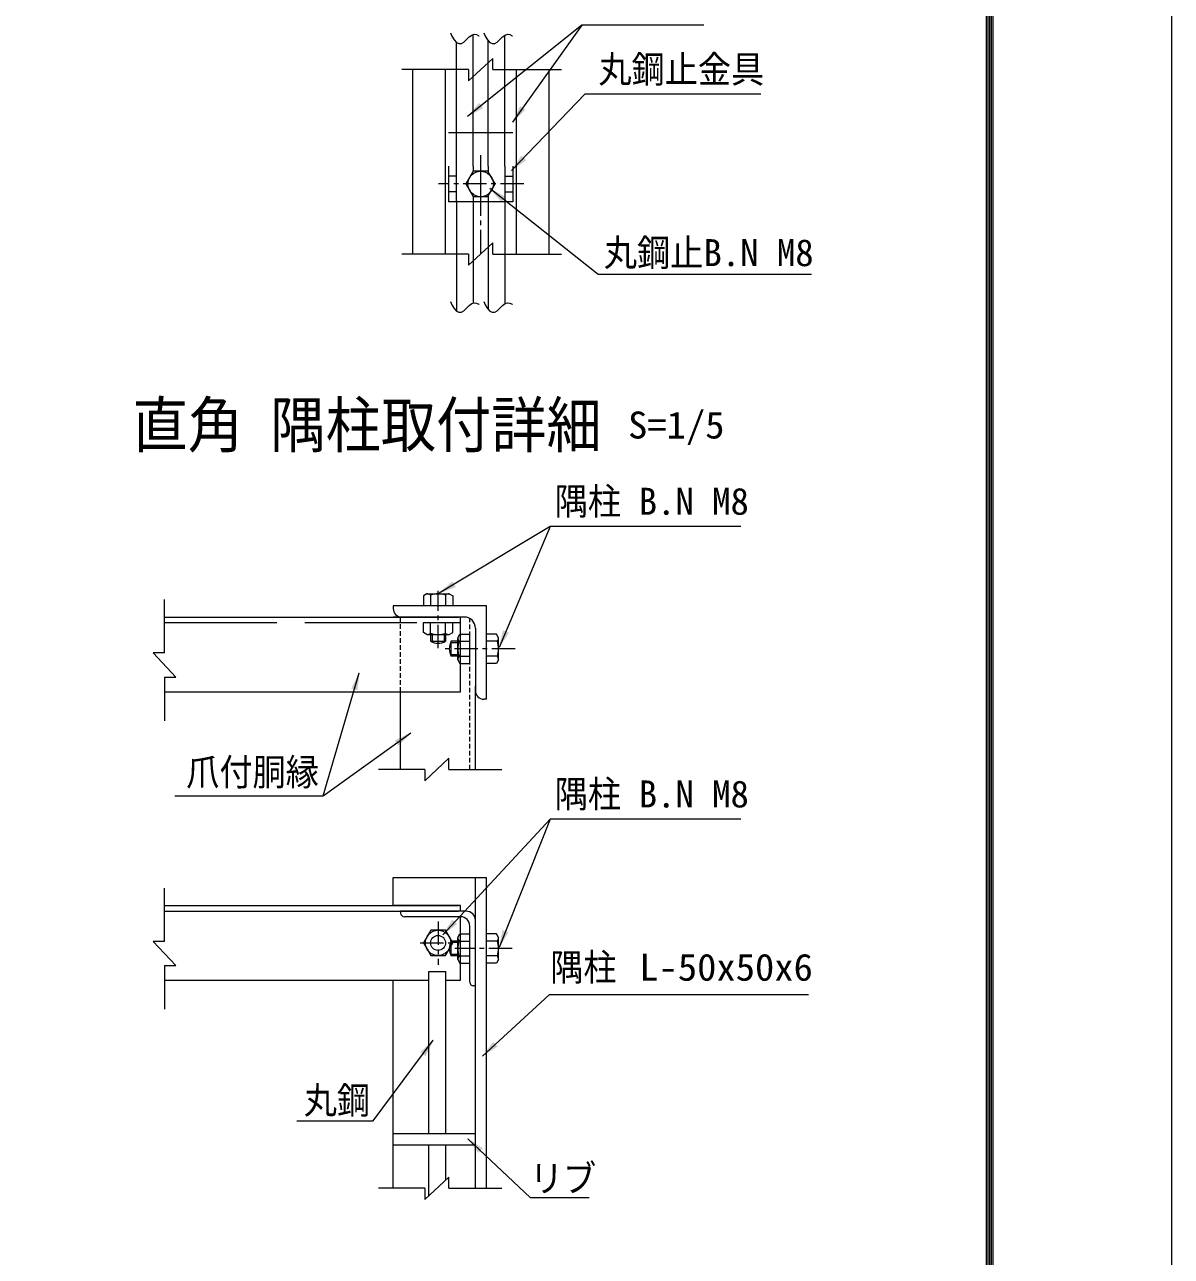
# Model space of a CAD drawing. Units: millimetres, scale not verified, with parts at other scales. Extents: x -4455 to 4455, y -3150 to 3150.
# Drawn here: x 2615 to 4455, y -1014 to 964 of the extents above; entities that cross this region are included whole.
import ezdxf
from ezdxf.enums import TextEntityAlignment as Align

# ---------------------------------------------------------------- set-up
doc = ezdxf.new("R2010")
doc.units = ezdxf.units.MM
doc.header["$LTSCALE"] = 30
for name, pattern in [('DASHED', [7.5, 6, -1.5]), ('USER1', [2, 1.25, -0.25, 0.25, -0.25]), ('USER2', [0.375, 0.25, -0.125]), ('USER3', [4.7625, 3.175, -1.5875])]:
    doc.linetypes.add(name, pattern=pattern)
for name, color, linetype, lineweight in [('0-9_0', 7, 'Continuous', 9), ('0-C_7詳細', 7, 'Continuous', 18), ('0-D_D-TTL', 7, 'Continuous', 9)]:
    doc.layers.add(name, color=color, linetype=linetype, lineweight=lineweight)
doc.styles.add('ＭＳ ゴシック', font='')
doc.styles.get('ＭＳ ゴシック').set_extended_font_data('MS Gothic')

# ---------------------------------------------------------------- blocks, each defined once
blk = doc.blocks.new('50X6')
at = {"layer": '0-9_0'}
for p, q in [((0, 1500), (45, 1500)), ((0, 1500), (0, 0)), ((180, 360), (180, 1365)), ((0, 0), (1500, 0)), ((360, 180), (1365, 180)), ((1500, 0), (1500, 45))]:
    blk.add_line(p, q, dxfattribs=at)
for centre, radius, start, end in [((45, 1365), 135, 0, 90), ((360, 360), 180, 180, 270.0001), ((1365, 45), 135, 0, 90.0001)]:
    blk.add_arc(centre, radius, start, end, dxfattribs=at)

msp = doc.modelspace()

# ---------------------------------------------------------------- linework, layer by layer
at = {"layer": '0-C_7詳細', "color": 1}
for p, q in [((3508.77, 962.88), (3397.56, 806.9)), ((3268.43, -15.74), (3268.43, -27.61)), ((3287.63, -15.74), (3287.63, -27.61)), ((3309.83, -28.94), (3297.96, -28.94)), ((3309.83, -48.14), (3297.96, -48.14)), ((3309.83, -510.15), (3297.96, -510.15)), ((3309.83, -529.35), (3297.96, -529.35))]:
    msp.add_line(p, q, dxfattribs=at)
at = {"layer": '0-C_7詳細', "lineweight": 9}
for p, q in [((3307.39, 736.24), (3307.39, 935.18)), ((3334.39, 736.24), (3334.39, 947.56)), ((3358.29, 736.24), (3358.29, 937.95)), ((3385.29, 736.24), (3385.29, 946.56)), ((3236.84, 891.42), (3236.84, 595.29)), ((3289.34, 891.42), (3289.34, 595.29)), ((3403.34, 891.42), (3403.34, 595.29)), ((3455.84, 891.42), (3455.84, 595.29)), ((3397.94, 789.68), (3294.74, 789.68)), ((3294.74, 736.24), (3294.74, 679.24)), ((3397.94, 736.24), (3397.94, 679.24)), ((3397.94, 679.24), (3294.74, 679.24)), ((3307.39, 679.24), (3307.39, 503.93)), ((3334.39, 679.24), (3334.39, 516.31)), ((3358.29, 679.24), (3358.29, 506.7)), ((3385.29, 679.24), (3385.29, 515.31)), ((3458.13, 157.92), (3376.01, -36.7)), ((3260.27, 49.66), (3254.51, 46.33)), ((3254.51, 46.33), (3254.51, 30.46)), ((3260.27, 49.66), (3295.79, 49.66)), ((3266.03, 47.6), (3266.03, 30.46)), ((3290.03, 47.6), (3290.03, 30.46)), ((3295.79, 49.66), (3301.55, 46.33)), ((3301.55, 46.33), (3301.55, 30.46)), ((2839.11, 12.46), (3311.03, 12.46)), ((3314.03, 12.46), (3206.03, 12.46)), ((3254.51, 3.46), (3301.55, 3.46)), ((3254.51, -12.41), (3254.51, 3.46)), ((3266.03, -13.68), (3266.03, 3.46)), ((3290.03, -13.68), (3290.03, 3.46)), ((3314.03, -107.54), (3314.03, 12.46)), ((3260.27, -15.74), (3254.51, -12.41)), ((3260.27, -15.74), (3295.79, -15.74)), ((3266.03, -15.74), (3266.03, -26.4)), ((3290.03, -15.74), (3290.03, -26.4)), ((3329.03, -62.06), (3329.03, -15.02)), ((3371.9, -15.02), (3356.03, -15.02)), ((3356.03, -62.06), (3356.03, -15.02)), ((3375.23, -20.78), (3371.9, -15.02)), ((3266.03, -26.4), (3290.03, -26.4)), ((3299.17, -50.54), (3299.17, -26.54)), ((3309.83, -26.54), (3299.17, -26.54)), ((3309.83, -56.3), (3309.83, -20.78)), ((3311.89, -26.54), (3329.03, -26.54)), ((3373.17, -26.54), (3356.03, -26.54)), ((3375.23, -56.3), (3375.23, -20.78)), ((3309.83, -50.54), (3299.17, -50.54)), ((3309.83, -56.3), (3313.16, -62.06)), ((3311.89, -50.54), (3329.03, -50.54)), ((3373.17, -50.54), (3356.03, -50.54)), ((3375.23, -56.3), (3371.9, -62.06)), ((3313.16, -62.06), (3329.03, -62.06)), ((3371.9, -62.06), (3356.03, -62.06)), ((3338.03, -232.27), (3338.03, -98.54)), ((2839.11, -107.54), (3314.03, -107.54)), ((3218.03, -232.27), (3218.03, -107.54)), ((3093.82, -274.78), (3234.35, -173.53)), ((3458.13, -311.97), (3375.97, -517.89)), ((3206.03, -450.75), (3206.03, -405.75)), ((3206.03, -405.75), (3356.03, -405.75)), ((3338.03, -904.6), (3338.03, -405.75)), ((3356.03, -904.6), (3356.03, -405.75)), ((2839.11, -450.75), (3311.03, -450.75)), ((3314.03, -450.75), (3206.03, -450.75)), ((3228.53, -450.75), (3228.83, -450.75)), ((3314.03, -459.75), (3314.03, -450.75)), ((2839.11, -459.75), (3311.03, -459.75)), ((3323.03, -459.75), (3218.03, -459.75)), ((3218.03, -459.75), (3218.03, -462.75)), ((3314.03, -468.75), (3224.03, -468.75)), ((3314.03, -570.75), (3314.03, -468.75)), ((3329.03, -573.75), (3329.03, -483.75)), ((3338.03, -579.75), (3338.03, -474.75)), ((3299.17, -531.75), (3299.17, -507.75)), ((3309.83, -507.75), (3299.17, -507.75)), ((3309.83, -537.51), (3309.83, -501.99)), ((3311.89, -507.75), (3329.03, -507.75)), ((3329.03, -543.27), (3329.03, -496.23)), ((3371.9, -496.23), (3356.03, -496.23)), ((3356.03, -543.27), (3356.03, -496.23)), ((3373.17, -507.75), (3356.03, -507.75)), ((3375.23, -501.99), (3371.9, -496.23)), ((3375.23, -537.51), (3375.23, -501.99)), ((3309.83, -531.75), (3299.17, -531.75)), ((3311.89, -531.75), (3329.03, -531.75)), ((3373.17, -531.75), (3356.03, -531.75)), ((3309.83, -537.51), (3313.16, -543.27)), ((3313.16, -543.27), (3329.03, -543.27)), ((3371.9, -543.27), (3356.03, -543.27)), ((3375.23, -537.51), (3371.9, -543.27)), ((2839.11, -570.75), (3263.34, -570.75)), ((3206.03, -904.6), (3206.03, -570.75)), ((3263.34, -817.23), (3263.34, -556.81)), ((3263.34, -556.81), (3290.34, -556.81)), ((3290.34, -817.23), (3290.34, -556.81)), ((3290.34, -570.75), (3314.03, -570.75)), ((3338.03, -579.75), (3335.03, -579.75)), ((3338.03, -817.23), (3206.03, -817.23)), ((3338.03, -835.23), (3206.03, -835.23)), ((3263.34, -916.44), (3263.34, -835.23)), ((3290.34, -891.37), (3290.34, -835.23))]:
    msp.add_line(p, q, dxfattribs=at)
at = {"layer": '0-C_7詳細', "color": 4}
for p, q in [((3326.95, 891.42), (3219.76, 891.42)), ((3326.95, 873.42), (3365.72, 909.42)), ((3326.95, 891.42), (3326.95, 873.42)), ((3365.72, 891.42), (3365.72, 909.42)), ((3365.72, 891.42), (3475.92, 891.42)), ((3326.95, 577.29), (3365.72, 613.29)), ((3365.72, 595.29), (3365.72, 613.29)), ((3326.95, 595.29), (3219.76, 595.29)), ((3326.95, 595.29), (3326.95, 577.29)), ((3365.72, 595.29), (3475.92, 595.29)), ((2839.11, -45.1), (2839.11, 40.48)), ((2821.11, -45.1), (2857.11, -83.87)), ((2839.11, -45.1), (2821.11, -45.1)), ((2839.11, -83.87), (2839.11, -154.07)), ((2839.11, -83.87), (2857.11, -83.87)), ((3256.71, -250.27), (3295.48, -214.27)), ((3295.48, -232.27), (3295.48, -214.27)), ((3256.71, -232.27), (3182.49, -232.27)), ((3256.71, -232.27), (3256.71, -250.27)), ((3295.48, -232.27), (3380.16, -232.27)), ((2839.11, -508.31), (2839.11, -422.73)), ((2821.11, -508.31), (2857.11, -547.08)), ((2839.11, -508.31), (2821.11, -508.31)), ((2839.11, -547.08), (2839.11, -617.28)), ((2839.11, -547.08), (2857.11, -547.08)), ((3256.71, -922.6), (3295.48, -886.6)), ((3295.48, -904.6), (3295.48, -886.6)), ((3256.71, -904.6), (3182.49, -904.6)), ((3256.71, -904.6), (3256.71, -922.6)), ((3295.48, -904.6), (3380.16, -904.6))]:
    msp.add_line(p, q, dxfattribs=at)
at = {"layer": '0-C_7詳細', "color": 1, "linetype": 'USER1'}
for p, q in [((3346.34, 754.15), (3346.34, 595.29)), ((3346.34, 745.88), (3346.34, 669.3)), ((3415.88, 707.74), (3278.53, 707.74)), ((3278.03, -37.64), (3278.03, 54.73)), ((3402.03, -38.54), (3285.58, -38.54)), ((3278.03, -476.56), (3278.03, -545.95)), ((3249.47, -510.75), (3306.59, -510.75)), ((3397.13, -519.75), (3304.76, -519.75))]:
    msp.add_line(p, q, dxfattribs=at)
at = {"layer": '0-C_7詳細', "color": 1, "linetype": 'USER3'}
for p, q in [((3307.34, 736.24), (3307.34, 679.24)), ((3334.39, 736.24), (3334.39, 727.78)), ((3358.29, 736.24), (3358.29, 727.78)), ((3385.34, 736.24), (3385.34, 679.24)), ((3307.34, 720.49), (3294.74, 720.49)), ((3385.34, 720.49), (3397.94, 720.49)), ((3307.34, 694.99), (3294.74, 694.99)), ((3385.34, 694.99), (3397.94, 694.99)), ((3334.39, 687.7), (3334.39, 679.24)), ((3358.29, 687.7), (3358.29, 679.24))]:
    msp.add_line(p, q, dxfattribs=at)
at = {"layer": '0-C_7詳細', "color": 3, "linetype": 'DASHED'}
msp.add_line((2839.11, 3.46), (3314.03, 3.46), dxfattribs=at)
at = {"layer": '0-C_7詳細', "color": 1, "linetype": 'USER2'}
for p, q in [((3218.03, -107.54), (3218.03, 12.54)), ((3329.03, -232.27), (3329.03, 10.05))]:
    msp.add_line(p, q, dxfattribs=at)
at = {"layer": '0-C_7詳細', "color": 4}
for points in [[(3297.8, 950.15), (3300.06, 945.03), (3303.74, 939), (3307.53, 935.03), (3311.44, 933.09), (3315.47, 933.21), (3319.6, 935.37), (3323.86, 939.58), (3328.09, 944.01), (3332.16, 946.85), (3336.07, 948.09), (3339.83, 947.74), (3343.42, 945.8), (3343.8, 945.42)], [(3351.34, 950.15), (3353.61, 945.03), (3357.29, 939), (3361.08, 935.03), (3364.99, 933.09), (3369.01, 933.21), (3373.15, 935.37), (3377.4, 939.58), (3381.63, 944.01), (3385.7, 946.85), (3389.62, 948.09), (3393.37, 947.74), (3396.97, 945.8), (3397.34, 945.42)], [(3297.8, 518.9), (3300.06, 513.77), (3303.74, 507.75), (3307.53, 503.77), (3311.44, 501.84), (3315.47, 501.96), (3319.6, 504.12), (3323.86, 508.33), (3328.09, 512.76), (3332.16, 515.6), (3336.07, 516.84), (3339.83, 516.49), (3343.42, 514.55), (3343.8, 514.17)], [(3351.34, 518.9), (3353.61, 513.77), (3357.29, 507.75), (3361.08, 503.77), (3364.99, 501.84), (3369.01, 501.96), (3373.15, 504.12), (3377.4, 508.33), (3381.63, 512.76), (3385.7, 515.6), (3389.62, 516.84), (3393.37, 516.49), (3396.97, 514.55), (3397.34, 514.17)]]:
    msp.add_lwpolyline(points, dxfattribs=at)
at = {"layer": '0-C_7詳細', "lineweight": 9}
for points in [[(3704.32, 962.88), (3508.77, 962.88), (3325.41, 816.15)], [(3796.17, 851.84), (3513.63, 851.84), (3396.11, 729.35)], [(3877.43, 562.17), (3535.12, 562.17), (3360.86, 700.43)], [(3763.94, 157.92), (3458.13, 157.92), (3279.74, 50.69)], [(3295.79, -15.74), (3301.55, -12.41), (3301.55, 3.46)], [(3309.83, -20.78), (3313.16, -15.02), (3329.03, -15.02)], [(2855.83, -274.78), (3093.82, -274.78), (3151.64, -76.91)], [(3763.94, -311.97), (3458.13, -311.97), (3285.72, -497.53)], [(3309.83, -501.99), (3313.16, -496.23), (3329.03, -496.23)], [(3872.18, -593.93), (3456.36, -593.93), (3349.43, -692.35)], [(3520.5, -920.23), (3426.58, -920.23), (3325.74, -825.09)]]:
    msp.add_lwpolyline(points, dxfattribs=at)
at = {"layer": '0-C_7詳細', "color": 3}
for points in [[(3369.86, 707.74), (3358.1, 728.11), (3334.58, 728.11), (3322.82, 707.74), (3334.58, 687.37), (3358.1, 687.37)], [(3301.55, -510.75), (3289.79, -490.38), (3266.27, -490.38), (3254.51, -510.75), (3266.27, -531.12), (3289.79, -531.12)]]:
    msp.add_lwpolyline(points, close=True, dxfattribs=at)
at = {"layer": '0-C_7詳細', "color": 1}
msp.add_lwpolyline([(3051.63, -796.25), (3173.99, -796.25), (3270.46, -666.9)], dxfattribs=at)
at = {"layer": '0-C_7詳細', "color": 3}
for centre, radius in [((3346.34, 707.74), 20.4), ((3278.03, -510.75), 20.4), ((3278.03, -510.75), 12)]:
    msp.add_circle(centre, radius, dxfattribs=at)
at = {"layer": '0-C_7詳細', "lineweight": 9}
for centre, radius, start, end in [((3260.27, 40.57), 9.09, 50.6618, 90), ((3278.03, 13.66), 36, 70.52878, 109.47122), ((3295.79, 40.57), 9.09, 90, 129.3382), ((3260.27, -6.65), 9.09, 270, 309.3382), ((3278.03, 20.26), 36, 250.52878, 289.47122), ((3295.79, -6.65), 9.09, 230.6618, 270), ((3278.03, -5.61), 24, 240, 300), ((3319.95, -38.54), 24, 150, 210), ((3318.92, -20.78), 9.09, 180, 219.3382), ((3345.83, -38.54), 36, 160.52878, 199.47122), ((3366.14, -20.78), 9.09, 320.6618, 0), ((3339.23, -38.54), 36, 340.52878, 19.47122), ((3318.92, -56.3), 9.09, 140.6618, 180), ((3366.14, -56.3), 9.09, 0, 39.3382), ((3224.03, -462.75), 6, 180, 270), ((3314.03, -483.75), 15, 0, 90), ((3323.03, -474.75), 15, 0, 90), ((3319.95, -519.75), 24, 150, 210), ((3318.92, -501.99), 9.09, 180, 219.3382), ((3345.83, -519.75), 36, 160.52878, 199.47122), ((3366.14, -501.99), 9.09, 320.6618, 0), ((3339.23, -519.75), 36, 340.52878, 19.47122), ((3318.92, -537.51), 9.09, 140.6618, 180), ((3366.14, -537.51), 9.09, 0, 39.3382), ((3335.03, -573.75), 6, 180, 270)]:
    msp.add_arc(centre, radius, start, end, dxfattribs=at)
at = {"layer": '0-C_7詳細'}
for points in [[(3323.85, 814.9), (3344.02, 837.71), (3350.53, 829.57)], [(3394.73, 727.9), (3411.74, 753.16), (3419.26, 745.94)], [(3359.3, 701.67), (3386.04, 687.1), (3379.56, 678.94)], [(3278.03, 49.66), (3301.06, 69.58), (3306.43, 60.65)], [(3375.23, -38.54), (3382.09, -8.87), (3391.69, -12.93)], [(3152.2, -74.99), (3148.79, -105.25), (3138.78, -102.33)], [(3235.97, -172.36), (3214.68, -194.12), (3208.59, -185.67)], [(3284.36, -498.99), (3300.96, -473.47), (3308.6, -480.56)], [(3375.23, -519.75), (3381.51, -489.95), (3391.19, -493.82)], [(3347.96, -693.71), (3366.51, -669.56), (3373.56, -677.22)], [(3324.29, -823.71), (3349.68, -840.51), (3342.53, -848.09)]]:
    msp.add_solid(points, dxfattribs=at)
at = {"layer": '0-C_7詳細', "color": 1}
for points in [[(3396.4, 805.27), (3409.58, 832.72), (3418.06, 826.67)], [(3271.66, -665.29), (3257.9, -692.46), (3249.55, -686.23)]]:
    msp.add_solid(points, dxfattribs=at)
at = {"layer": '0-D_D-TTL', "color": 2, "lineweight": 18}
msp.add_lwpolyline([(-4455.04, 3150.21), (4454.66, 3150.21), (4454.66, -3150.21), (-4455.04, -3150.21)], close=True, dxfattribs=at)
at = {"layer": '0-D_D-TTL'}
for points in [[(-4168.65, 2916.87), (4168.28, 2916.87), (4168.28, -2916.87), (-4168.65, -2916.87)], [(-4166, 2914.21), (4165.63, 2914.21), (4165.63, -2914.21), (-4166, -2914.21)], [(-4163.35, 2911.56), (4162.97, 2911.56), (4162.97, -2911.56), (-4163.35, -2911.56)], [(-4160.7, 2908.91), (4160.32, 2908.91), (4160.32, -2908.91), (-4160.7, -2908.91)], [(-4158.05, 2906.26), (4157.67, 2906.26), (4157.67, -2906.26), (-4158.05, -2906.26)]]:
    msp.add_lwpolyline(points, close=True, dxfattribs=at)

# ---------------------------------------------------------------- block references
at = {"layer": '0-C_7詳細', "xscale": 0.1, "yscale": 0.1, "rotation": 180}
msp.add_blockref('50X6', (3356.03, 30.46), dxfattribs=at)

# ---------------------------------------------------------------- texts
at = {"layer": '0-C_7詳細', "color": 3, "style": 'ＭＳ ゴシック'}
for s, width, p in [('丸鋼止金具', 0.9, (3535.35, 857.24)), ('丸鋼止', 0.9, (3544.15, 562.82)), ('S=1/5', 1.05, (3582.94, 286.07)), ('隅柱', 0.9, (3465.17, 163.65)), ('爪付胴縁', 0.9, (2873.97, -271.06)), ('隅柱', 0.9, (3465.17, -306.25)), ('隅柱', 0.9, (3458.08, -584.4)), ('L-50x50x6', 1.05, (3600.9, -584.4)), ('丸鋼', 0.9, (3062.57, -798.11)), ('リブ', 0.9, (3425.37, -923.32))]:
    msp.add_text(s, height=43.33, dxfattribs=dict(at, width=width)).set_placement(p, align=Align.BOTTOM_LEFT)
for p in [(3703.88, 562.82), (3599.98, 163.65), (3599.98, -306.25)]:
    msp.add_text('B.N M8', height=43.33, dxfattribs=at).set_placement(p, align=Align.BOTTOM_LEFT)
at = {"layer": '0-C_7詳細', "style": 'ＭＳ ゴシック', "width": 0.9}
msp.add_text('直角 隅柱取付詳細', height=72.14, dxfattribs=at).set_placement((2787.9, 263.28), align=Align.BOTTOM_LEFT)

doc.saveas('drawing.dxf')
